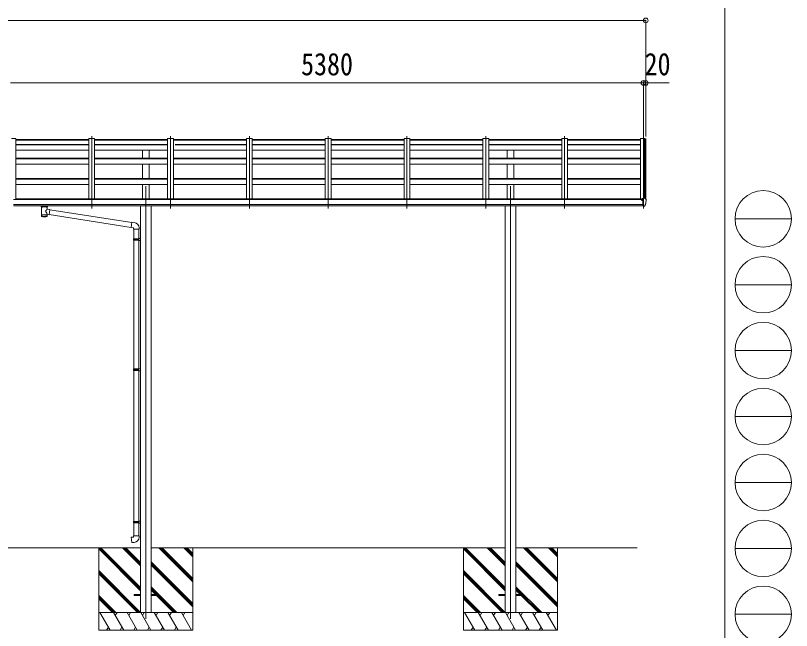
# Model space of a CAD drawing. Units: millimetres at full size, sheet at 1:40. Extents: x -11181 to 11305, y -7804 to 7716.
# Drawn here: x 4709 to 11305, y -4941 to 283 of the extents above; entities that cross this region are included whole.
import ezdxf
from ezdxf.enums import TextEntityAlignment as Align

# ---------------------------------------------------------------- set-up
doc = ezdxf.new("R2010")
doc.units = ezdxf.units.MM
doc.header["$LTSCALE"] = 40
doc.header["$PDMODE"] = 32
doc.header["$PDSIZE"] = 40
for name, color, linetype, lineweight in [('0-0_0', 7, 'Continuous', 9), ('0-1_本体', 4, 'Continuous', 9), ('0-2_部品', 7, 'Continuous', 9), ('0-8_PARTS2', 2, 'Continuous', 9), ('0-A_寸法', 6, 'Continuous', 9), ('F-0_240', 7, 'Continuous', 9)]:
    doc.layers.add(name, color=color, linetype=linetype, lineweight=lineweight)
doc.styles.add('ＭＳ ゴシック', font='')
doc.styles.get('ＭＳ ゴシック').set_extended_font_data('MS Gothic')

msp = doc.modelspace()

# ---------------------------------------------------------------- linework, layer by layer
at = {"layer": '0-0_0'}
for p, q in [((3601.73, -4239), (5771.33, -4239)), ((5416.53, -4239), (5416.53, -4938.99)), ((5771.33, -4603.31), (5416.53, -4248.51)), ((5771.33, -4589.16), (5421.16, -4239)), ((5771.33, -4575.02), (5435.3, -4239)), ((5771.33, -4391.18), (5619.15, -4239)), ((5771.33, -4377.03), (5633.29, -4239)), ((5771.33, -4362.89), (5647.44, -4239)), ((8871.33, -4239), (5861.73, -4239)), ((6216.53, -4528.01), (5927.52, -4239)), ((6216.53, -4513.86), (5941.66, -4239)), ((6216.53, -4499.72), (5955.8, -4239)), ((6216.53, -4315.88), (6139.65, -4239)), ((6216.53, -4301.73), (6153.79, -4239)), ((6216.53, -4287.59), (6167.94, -4239)), ((6216.53, -4239), (6216.53, -4938.99)), ((8516.53, -4239), (8516.53, -4938.99)), ((8871.33, -4603.31), (8516.53, -4248.51)), ((8871.33, -4589.16), (8521.16, -4239)), ((8871.33, -4575.02), (8535.3, -4239)), ((8871.33, -4391.18), (8719.15, -4239)), ((8871.33, -4377.03), (8733.29, -4239)), ((8871.33, -4362.89), (8747.44, -4239)), ((9992.53, -4239), (8961.73, -4239)), ((9316.53, -4528.01), (9027.52, -4239)), ((9316.53, -4513.86), (9041.66, -4239)), ((9316.53, -4499.72), (9055.8, -4239)), ((9316.53, -4315.88), (9239.65, -4239)), ((9316.53, -4301.73), (9253.79, -4239)), ((9316.53, -4287.59), (9267.94, -4239)), ((9316.53, -4239), (9316.53, -4938.99)), ((6216.53, -4711.85), (5861.73, -4357.06)), ((6216.53, -4726), (5861.73, -4371.2)), ((6216.53, -4740.14), (5861.73, -4385.34)), ((9316.53, -4711.85), (8961.73, -4357.06)), ((9316.53, -4726), (8961.73, -4371.2)), ((9316.53, -4740.14), (8961.73, -4385.34)), ((5771.33, -4787.15), (5416.53, -4432.36)), ((5759.03, -4789), (5416.53, -4446.5)), ((5744.89, -4789), (5416.53, -4460.64)), ((8871.33, -4787.15), (8516.53, -4432.36)), ((8859.03, -4789), (8516.53, -4446.5)), ((8844.89, -4789), (8516.53, -4460.64)), ((6081.54, -4789), (5861.73, -4569.19)), ((5912.89, -4634.49), (5861.73, -4583.33)), ((5898.75, -4634.49), (5861.73, -4597.47)), ((9181.54, -4789), (8961.73, -4569.19)), ((9012.89, -4634.49), (8961.73, -4583.33)), ((8998.75, -4634.49), (8961.73, -4597.47)), ((5561.04, -4789), (5416.53, -4644.49)), ((5546.9, -4789), (5416.53, -4658.63)), ((5532.76, -4789), (5416.53, -4672.77)), ((6053.26, -4789), (5907.75, -4643.49)), ((6067.4, -4789), (5916.53, -4638.13)), ((8661.04, -4789), (8516.53, -4644.49)), ((8646.9, -4789), (8516.53, -4658.63)), ((8632.76, -4789), (8516.53, -4672.77)), ((9153.26, -4789), (9007.75, -4643.49)), ((9167.4, -4789), (9016.53, -4638.13)), ((5416.53, -4789), (6216.53, -4789)), ((5513.42, -4939), (5426.82, -4789)), ((5628.89, -4939), (5542.29, -4789)), ((5572.29, -4789), (5557.29, -4814.98)), ((5744.36, -4939), (5657.76, -4789)), ((5672.76, -4814.98), (5687.76, -4789)), ((5859.83, -4939), (5773.23, -4789)), ((5788.23, -4814.98), (5803.23, -4788.99)), ((5975.3, -4939), (5888.7, -4789)), ((5903.7, -4814.98), (5918.7, -4789)), ((6090.77, -4938.99), (6004.17, -4789)), ((6019.17, -4814.98), (6034.17, -4789)), ((6206.24, -4938.99), (6119.64, -4789)), ((6134.64, -4814.98), (6149.64, -4788.99)), ((8516.53, -4789), (9316.53, -4789)), ((8613.42, -4939), (8526.82, -4789)), ((8728.89, -4939), (8642.29, -4789)), ((8672.29, -4789), (8657.29, -4814.98)), ((8844.36, -4939), (8757.76, -4789)), ((8772.76, -4814.98), (8787.76, -4789)), ((8959.83, -4939), (8873.23, -4789)), ((8888.23, -4814.98), (8903.23, -4788.99)), ((9075.3, -4939), (8988.7, -4789)), ((9003.7, -4814.98), (9018.7, -4789)), ((9190.77, -4938.99), (9104.17, -4789)), ((9119.17, -4814.98), (9134.17, -4789)), ((9306.24, -4938.99), (9219.64, -4789)), ((9234.64, -4814.98), (9249.64, -4788.99)), ((6216.53, -4938.99), (5416.53, -4938.99)), ((5498.42, -4913.02), (5483.43, -4939)), ((5613.9, -4913.02), (5598.9, -4939)), ((5729.37, -4913.02), (5714.37, -4939)), ((5844.83, -4913.02), (5829.84, -4939)), ((5960.3, -4913.01), (5945.31, -4939)), ((6075.78, -4913.02), (6060.78, -4938.99)), ((9316.53, -4938.99), (8516.53, -4938.99)), ((8598.42, -4913.02), (8583.43, -4939)), ((8713.9, -4913.02), (8698.9, -4939)), ((8829.37, -4913.02), (8814.37, -4939)), ((8944.83, -4913.02), (8929.84, -4939)), ((9060.3, -4913.01), (9045.31, -4939)), ((9175.78, -4913.02), (9160.78, -4938.99))]:
    msp.add_line(p, q, dxfattribs=at)
at = {"layer": '0-1_本体'}
for p, q in [((4676.23, -762.76), (4711.53, -762.76)), ((4711.53, -762.76), (4711.53, -1279.79)), ((4711.53, -768.85), (5331.53, -768.85)), ((5331.53, -775.76), (4711.53, -775.76)), ((5331.53, -762.76), (5331.53, -1269.38)), ((5331.53, -762.76), (5381.53, -762.76)), ((5381.53, -762.76), (5381.53, -1269.38)), ((5381.53, -768.85), (6001.53, -768.85)), ((6001.53, -775.76), (5381.53, -775.76)), ((6001.53, -762.76), (6001.53, -1269.38)), ((6001.53, -762.76), (6051.53, -762.76)), ((6051.53, -762.76), (6051.53, -1269.38)), ((6051.53, -768.85), (6671.53, -768.85)), ((6671.53, -775.76), (6056.71, -775.76)), ((6671.53, -762.76), (6671.53, -1269.38)), ((6671.53, -762.76), (6721.53, -762.76)), ((6721.53, -762.76), (6721.53, -1269.38)), ((6721.53, -768.85), (7341.53, -768.85)), ((7341.53, -775.76), (6721.53, -775.76)), ((7341.53, -762.76), (7341.53, -1269.38)), ((7341.53, -762.76), (7391.53, -762.76)), ((7391.53, -762.76), (7391.53, -1269.38)), ((7391.53, -768.85), (8011.53, -768.85)), ((8011.53, -775.76), (7391.53, -775.76)), ((8011.53, -762.76), (8011.53, -1269.38)), ((8011.53, -762.76), (8061.53, -762.76)), ((8061.53, -762.76), (8061.53, -1269.38)), ((8061.53, -768.85), (8681.53, -768.85)), ((8681.53, -775.76), (8061.53, -775.76)), ((8681.53, -762.76), (8681.53, -1269.38)), ((8681.53, -762.76), (8731.53, -762.76)), ((8731.53, -762.76), (8731.53, -1269.38)), ((8731.53, -768.85), (9351.53, -768.85)), ((9351.53, -775.76), (8731.53, -775.76)), ((9351.53, -762.76), (9351.53, -1269.38)), ((9351.53, -762.76), (9401.53, -762.76)), ((9401.53, -762.76), (9401.53, -1269.38)), ((9401.53, -768.85), (10021.53, -768.85)), ((10021.53, -775.76), (9401.53, -775.76)), ((10021.53, -762.76), (10021.53, -1279.79)), ((10057.46, -762.96), (10056.83, -764.58)), ((10057.53, -762.85), (10057.53, -1269.6)), ((10065.59, -763.18), (10057.75, -762.77)), ((10066.53, -764.06), (10066.54, -1276.15)), ((5331.53, -813.55), (4711.53, -813.55)), ((5331.53, -816.66), (4711.53, -816.66)), ((6001.53, -813.55), (5381.53, -813.55)), ((6001.53, -816.66), (5381.53, -816.66)), ((6671.53, -813.55), (6066.71, -813.55)), ((6671.53, -816.66), (6066.71, -816.66)), ((7341.53, -813.55), (6721.53, -813.55)), ((7341.53, -816.66), (6721.53, -816.66)), ((8011.53, -813.55), (7391.53, -813.55)), ((8011.53, -816.66), (7391.53, -816.66)), ((8681.53, -813.55), (8061.53, -813.55)), ((8681.53, -816.66), (8061.53, -816.66)), ((9351.53, -813.55), (8731.53, -813.55)), ((9351.53, -816.66), (8731.53, -816.66)), ((10021.53, -813.55), (9401.53, -813.55)), ((10021.53, -816.66), (9401.53, -816.66)), ((5331.53, -861.31), (4711.53, -861.31)), ((6001.53, -861.31), (5381.53, -861.31)), ((5789.03, -928.22), (5789.03, -861.31)), ((5844.03, -928.22), (5844.03, -861.31)), ((6671.53, -861.31), (6051.53, -861.31)), ((7341.53, -861.31), (6721.53, -861.31)), ((8011.53, -861.31), (7391.53, -861.31)), ((8681.53, -861.31), (8061.53, -861.31)), ((9351.53, -861.31), (8731.53, -861.31)), ((8889.03, -928.22), (8889.03, -861.31)), ((8944.03, -928.22), (8944.03, -861.31)), ((10021.53, -861.31), (9401.53, -861.31)), ((5331.53, -929.56), (4711.53, -929.56)), ((5331.53, -935.76), (4711.53, -935.76)), ((5331.53, -979.57), (4711.53, -979.57)), ((6001.53, -929.56), (5381.53, -929.56)), ((6001.53, -935.76), (5381.53, -935.76)), ((6001.53, -979.57), (5381.53, -979.57)), ((5789.03, -1101.11), (5789.03, -979.57)), ((5844.03, -1101.11), (5844.03, -979.57)), ((6671.53, -929.56), (6051.53, -929.56)), ((6671.53, -935.76), (6051.53, -935.76)), ((6671.53, -979.57), (6051.53, -979.57)), ((7341.53, -929.56), (6721.53, -929.56)), ((7341.53, -935.76), (6721.53, -935.76)), ((7341.53, -979.57), (6721.53, -979.57)), ((8011.53, -929.56), (7391.53, -929.56)), ((8011.53, -935.76), (7391.53, -935.76)), ((8011.53, -979.57), (7391.53, -979.57)), ((8681.53, -929.56), (8061.53, -929.56)), ((8681.53, -935.76), (8061.53, -935.76)), ((8681.53, -979.57), (8061.53, -979.57)), ((9351.53, -929.56), (8731.53, -929.56)), ((9351.53, -935.76), (8731.53, -935.76)), ((9351.53, -979.57), (8731.53, -979.57)), ((8889.03, -1101.11), (8889.03, -979.57)), ((8944.03, -1101.11), (8944.03, -979.57)), ((10021.53, -929.56), (9401.53, -929.56)), ((10021.53, -935.76), (9401.53, -935.76)), ((10021.53, -979.57), (9401.53, -979.57)), ((5331.53, -1101.11), (4711.53, -1101.11)), ((5331.53, -1108.12), (4711.53, -1108.12)), ((6001.53, -1101.11), (5381.53, -1101.11)), ((6001.53, -1108.12), (5381.53, -1108.12)), ((6671.53, -1101.11), (6051.53, -1101.11)), ((6671.53, -1108.12), (6051.53, -1108.12)), ((7341.53, -1101.11), (6721.53, -1101.11)), ((7341.53, -1108.12), (6721.53, -1108.12)), ((8011.53, -1101.11), (7391.53, -1101.11)), ((8011.53, -1108.12), (7391.53, -1108.12)), ((8681.53, -1101.11), (8061.53, -1101.11)), ((8681.53, -1108.12), (8061.53, -1108.12)), ((9351.53, -1101.11), (8731.53, -1101.11)), ((9351.53, -1108.12), (8731.53, -1108.12)), ((10021.53, -1101.11), (9401.53, -1101.11)), ((10021.53, -1108.12), (9401.53, -1108.12)), ((5331.53, -1151.67), (4711.53, -1151.67)), ((6001.53, -1151.67), (5381.53, -1151.67)), ((5789.03, -1273.08), (5789.03, -1151.67)), ((5844.03, -1273.08), (5844.03, -1151.67)), ((6671.53, -1151.67), (6051.53, -1151.67)), ((7341.53, -1151.67), (6721.53, -1151.67)), ((8011.53, -1151.67), (7391.53, -1151.67)), ((8681.53, -1151.67), (8061.53, -1151.67)), ((9351.53, -1151.67), (8731.53, -1151.67)), ((8889.03, -1273.08), (8889.03, -1151.67)), ((8944.03, -1273.08), (8944.03, -1151.67)), ((10021.53, -1151.67), (9401.53, -1151.67)), ((4693.03, -1279.79), (10040.03, -1279.79)), ((4716.53, -1273.08), (10016.53, -1273.08)), ((4716.53, -1279.79), (4716.53, -1273.08)), ((10016.53, -1279.79), (10016.53, -1273.08)), ((10040.03, -1321.01), (4693.03, -1321.01)), ((4693.03, -1332.86), (10040.03, -1332.78)), ((5771.33, -1332.94), (5771.33, -4789.02)), ((5861.73, -1332.94), (5861.73, -4789.02)), ((8871.33, -1332.94), (8871.33, -4789.02)), ((8961.73, -1332.94), (8961.73, -4789.02))]:
    msp.add_line(p, q, dxfattribs=at)
msp.add_lwpolyline([(10056.83, -1269.6), (10056.83, -762.76), (10021.53, -762.76)], dxfattribs=at)
msp.add_circle((10032.56, -1284.52), 3, dxfattribs=at)
for centre, radius, start, end in [((10057.74, -763.07), 0.301, 87.13321, 158.93673), ((10065.53, -764.18), 1, 6.67014, 87)]:
    msp.add_arc(centre, radius, start, end, dxfattribs=at)
at = {"layer": '0-2_部品'}
for p, q in [((10030.23, -1275.44), (10030.23, -1279.78)), ((10045.23, -1274.28), (10031.23, -1274.34)), ((10034.73, -1274.32), (10034.73, -1272.43)), ((10035.23, -1284.51), (10034.93, -1284.51)), ((10035.76, -1284.51), (10035.23, -1284.51)), ((10035.56, -1272.01), (10045.23, -1271.29)), ((10040.23, -1279.33), (10046.73, -1278.93)), ((10045.23, -1270.51), (10046.73, -1270.51)), ((10045.23, -1270.51), (10045.23, -1276.68)), ((10046.73, -1338.09), (10046.73, -1269.59)), ((10061.82, -1270.16), (10065.89, -1275.97)), ((10068.73, -1278.97), (10068.73, -1279.59)), ((4926.83, -1339.1), (4926.83, -1332.98)), ((4930.93, -1343.6), (4930.91, -1423.89)), ((4976.73, -1361.17), (4976.73, -1343.59)), ((5001.95, -1365.08), (4976.73, -1361.17)), ((4980.83, -1339.1), (4980.83, -1332.98)), ((5001.95, -1365.08), (4994.93, -1410.34)), ((5697.06, -1474.98), (5001.64, -1367.1)), ((10040.23, -1334.9), (10045.73, -1334.9)), ((10046.23, -1335.9), (10045.73, -1334.9)), ((10046.73, -1335.9), (10046.23, -1335.9)), ((10048.23, -1338), (10046.73, -1338.09)), ((10048.23, -1338), (10051.94, -1337.78)), ((10054.36, -1336.28), (10064.1, -1320.9)), ((4976.75, -1423.89), (4976.73, -1407.26)), ((4976.73, -1407.52), (4994.93, -1410.34)), ((5693.4, -1516.91), (4995.2, -1408.6)), ((5718.06, -1475.04), (5697.22, -1473.22)), ((5713.13, -1530.79), (5759.13, -1530.79)), ((5715.13, -1530.79), (5715.13, -1613.45)), ((5757.13, -1530.79), (5757.13, -1610.89)), ((5759.13, -1530.79), (5759.13, -1519.87)), ((5713.13, -1615.45), (5714.13, -1613.45)), ((5713.13, -1615.45), (5757.13, -1615.45)), ((5713.13, -1615.45), (5713.13, -1623.45)), ((5713.13, -1623.45), (5757.13, -1623.45)), ((5713.13, -1623.45), (5714.13, -1625.45)), ((5714.13, -1613.45), (5757.13, -1613.45)), ((5714.13, -1625.45), (5757.13, -1625.45)), ((5715.13, -1625.45), (5715.13, -2719.63)), ((5752.66, -1615.45), (5752.23, -1613.45)), ((5755.13, -1610.95), (5771.13, -1610.48)), ((5755.13, -1612.95), (5755.13, -1610.95)), ((5755.13, -1612.95), (5757.13, -1612.95)), ((5755.13, -1627.95), (5755.13, -1625.95)), ((5755.13, -1627.95), (5771.13, -1628.42)), ((5757.13, -1628), (5757.13, -2717.07)), ((5771.13, -1610.48), (5771.13, -1628.42)), ((5713.13, -2721.63), (5714.13, -2719.63)), ((5713.13, -2721.63), (5757.13, -2721.63)), ((5713.13, -2721.63), (5713.13, -2729.63)), ((5713.13, -2729.63), (5757.13, -2729.63)), ((5713.13, -2729.63), (5714.13, -2731.63)), ((5714.13, -2719.63), (5757.13, -2719.63)), ((5714.13, -2731.63), (5757.13, -2731.63)), ((5715.13, -2731.63), (5715.13, -4014.79)), ((5752.66, -2721.63), (5752.23, -2719.63)), ((5755.13, -2717.13), (5771.13, -2716.66)), ((5755.13, -2719.13), (5755.13, -2717.13)), ((5755.13, -2719.13), (5757.13, -2719.13)), ((5755.13, -2734.13), (5755.13, -2732.13)), ((5755.13, -2734.13), (5771.13, -2734.6)), ((5757.13, -2734.19), (5757.13, -4012.23)), ((5771.13, -2716.66), (5771.13, -2734.6)), ((5713.13, -4016.79), (5714.13, -4014.79)), ((5713.13, -4016.79), (5757.13, -4016.79)), ((5713.13, -4016.79), (5713.13, -4024.79)), ((5714.13, -4014.79), (5757.13, -4014.79)), ((5752.66, -4016.79), (5752.23, -4014.79)), ((5755.13, -4012.29), (5771.13, -4011.82)), ((5755.13, -4014.29), (5755.13, -4012.29)), ((5755.13, -4014.29), (5757.13, -4014.29)), ((5771.13, -4011.82), (5771.13, -4029.76)), ((5713.13, -4024.79), (5757.13, -4024.79)), ((5713.13, -4024.79), (5714.13, -4026.79)), ((5714.13, -4026.79), (5757.13, -4026.79)), ((5715.13, -4026.79), (5715.13, -4136.79)), ((5755.13, -4029.29), (5755.13, -4027.29)), ((5755.13, -4029.29), (5771.13, -4029.76)), ((5757.13, -4029.35), (5757.13, -4136.79)), ((5713.13, -4136.79), (5759.13, -4136.79)), ((5713.13, -4146.79), (5713.13, -4136.79)), ((5759.13, -4136.79), (5759.13, -4147.71))]:
    msp.add_line(p, q, dxfattribs=at)
at = {"layer": '0-2_部品', "color": 4}
for p, q in [((5716.73, -4634.49), (5716.73, -4643.49)), ((5771.73, -4634.49), (5716.73, -4634.49)), ((5771.73, -4643.49), (5716.73, -4643.49)), ((5916.73, -4634.49), (5861.73, -4634.49)), ((5916.73, -4643.49), (5861.73, -4643.49)), ((5916.73, -4634.49), (5916.73, -4643.49)), ((8816.73, -4634.49), (8816.73, -4643.49)), ((8871.73, -4634.49), (8816.73, -4634.49)), ((8871.73, -4643.49), (8816.73, -4643.49)), ((9016.73, -4634.49), (8961.73, -4634.49)), ((9016.73, -4643.49), (8961.73, -4643.49)), ((9016.73, -4634.49), (9016.73, -4643.49))]:
    msp.add_line(p, q, dxfattribs=at)
at = {"layer": '0-2_部品'}
for points in [[(10030.23, -1282.89), (10030.23, -1284.51), (10029.76, -1284.51)], [(10034.93, -1283.32), (10034.93, -1284.51), (10030.23, -1284.51)], [(10035.56, -1272.01), (10035.39, -1272.03), (10035.23, -1272.06), (10035.09, -1272.1), (10034.97, -1272.15), (10034.87, -1272.21), (10034.79, -1272.28), (10034.75, -1272.35), (10034.73, -1272.43)], [(10040.23, -1334.9), (10040.23, -1276.68), (10045.23, -1276.68)], [(10046.73, -1269.59), (10058.73, -1269.59), (10061.06, -1269.74)], [(4926.87, -1339.16), (4926.85, -1338.8), (4927.09, -1337.84), (4927.61, -1336.96), (4928.42, -1336.12), (4929.53, -1335.32), (4930.93, -1334.6)], [(4926.87, -1339.04), (4926.85, -1339.4), (4927.09, -1340.36), (4927.61, -1341.24), (4928.42, -1342.08), (4929.53, -1342.88), (4930.93, -1343.6)], [(4976.73, -1334.61), (4976.96, -1334.7), (4978.32, -1335.44), (4979.43, -1336.29), (4980.19, -1337.15), (4980.65, -1338.05), (4980.82, -1338.94)], [(4976.73, -1343.59), (4976.96, -1343.5), (4978.32, -1342.76), (4979.43, -1341.91), (4980.19, -1341.05), (4980.65, -1340.15), (4980.82, -1339.26)], [(10046.73, -1324.21), (10043.57, -1323.8), (10040.23, -1323.37)], [(5697.22, -1473.22), (5693.21, -1519.04), (5713.13, -1520.79), (5713.13, -1530.79)], [(5752.66, -1615.45), (5752.66, -1623.45), (5752.23, -1625.45)], [(5755.13, -1625.95), (5757.13, -1625.95), (5757.13, -1612.95)], [(5752.66, -2721.63), (5752.66, -2729.63), (5752.23, -2731.63)], [(5755.13, -2732.13), (5757.13, -2732.13), (5757.13, -2719.13)], [(5752.66, -4016.79), (5752.66, -4024.79), (5752.23, -4026.79)], [(5755.13, -4027.29), (5757.13, -4027.29), (5757.13, -4014.29)], [(5718.06, -4192.54), (5697.22, -4194.36), (5693.21, -4148.54), (5713.13, -4146.79)]]:
    msp.add_lwpolyline(points, dxfattribs=at)
for centre, radius, start, end in [((10032.73, -1284.51), 2.5, 28.35764, 180), ((10032.73, -1284.51), 2.5, 0, 28.35764), ((10061, -1270.74), 1, 35, 86.5), ((9876.24, -1279.59), 192.49, 347.8767, 359.9992), ((10065.73, -1278.97), 3, 0, 87), ((4943.9, -1384.32), 51.38, 92.46126, 104.61963), ((4963.79, -1384.32), 51.38, 75.38037, 87.53874), ((10051.76, -1334.78), 3, 273.5, 330), ((10061.5, -1319.4), 3, 330, 348.16652), ((5714.13, -1519.87), 45, 0, 85), ((5714.13, -4147.71), 45, 275, 0)]:
    msp.add_arc(centre, radius, start, end, dxfattribs=at)
for centre, major_axis, ratio, start_param, end_param in [((10031.23, -1275.44), (0.02, 1.1), 0.906239, 0.0206394, 1.5914357), ((4953.83, -1344.79), (-22.91, -0.42), 0.072511, 4.711586, 6.2823824), ((4953.85, -1343.16), (-22.91, -0.42), 0.072511, 4.711586, 6.2823824), ((4953.81, -1343.17), (22.92, -0.42), 0.07247, 0.0008089, 1.5716053), ((4953.81, -1344.79), (22.92, -0.42), 0.07247, 0.0008089, 1.5716053), ((4953.83, -1380.72), (-22.81, 26.62), 0.234429, 3.1563334, 4.5976381), ((4956.38, -1383.37), (20.32, 22.25), 0.045535, 4.9756507, 6.2441899), ((4964.83, -1339.1), (16, 0), 0.361356, 0, 0.0194874), ((4964.83, -1339.1), (16, 0), 0.361356, 6.2636979, 6.2831853), ((4953.83, -1423.89), (22.92, 0), 0.101955, 6.2829723, 9.4248207), ((4953.83, -1423.89), (22.92, 0), 0.101955, 3.1415499, 6.2833984), ((4953.83, -1411.45), (22.91, 0), 0.122865, 6.2831853, 9.424778)]:
    msp.add_ellipse(centre, major_axis=major_axis, ratio=ratio, start_param=start_param, end_param=end_param, dxfattribs=at)
at = {"layer": '0-8_PARTS2'}
for p, q in [((5356.53, -742.02), (5356.53, -1356.2)), ((6026.53, -742.02), (6026.53, -1356.2)), ((6696.53, -742.02), (6696.53, -1356.2)), ((7366.53, -742.02), (7366.53, -1356.2)), ((8036.53, -742.02), (8036.53, -1356.2)), ((8706.53, -742.02), (8706.53, -1356.2)), ((9376.53, -742.02), (9376.53, -1356.2)), ((10046.53, -742.02), (10046.53, -1356.2)), ((5816.53, -1167.4), (5816.53, -4842.63)), ((8916.53, -1167.4), (8916.53, -4842.63))]:
    msp.add_line(p, q, dxfattribs=at)
at = {"layer": '0-A_寸法'}
for p, q in [((-693.46, 241.89), (10066.53, 241.89)), ((10066.53, 241.89), (10066.53, -289.98)), ((10046.53, -289.98), (4666.54, -289.98)), ((10046.53, -289.98), (10046.53, -745.55)), ((10046.53, -289.98), (10046.53, -745.55)), ((10046.53, -289.98), (10066.53, -289.98)), ((10066.53, -289.98), (10066.53, -745.55)), ((10066.53, -289.98), (10266.53, -289.98))]:
    msp.add_line(p, q, dxfattribs=at)
for p in [(10066.53, 241.89), (10046.53, -289.98), (10046.53, -289.98), (10066.53, -289.98)]:
    msp.add_point(p, dxfattribs=at)
at = {"layer": 'F-0_240', "color": 5}
msp.add_line((10739.39, 7716.46), (10739.39, -7803.54), dxfattribs=at)
at = {"layer": 'F-0_240', "color": 4}
for p, q in [((10824.88, -1443.54), (11304.88, -1443.54)), ((10824.88, -2003.54), (11304.88, -2003.54)), ((10824.88, -2563.54), (11304.88, -2563.54)), ((10824.88, -3123.54), (11304.88, -3123.54)), ((10824.88, -3683.54), (11304.88, -3683.54)), ((10824.88, -4243.54), (11304.88, -4243.54)), ((10824.88, -4803.54), (11304.88, -4803.54))]:
    msp.add_line(p, q, dxfattribs=at)
for centre in [(11064.88, -1443.54), (11064.88, -2003.54), (11064.88, -2563.54), (11064.88, -3123.54), (11064.88, -3683.54), (11064.88, -4243.54), (11064.88, -4803.54)]:
    msp.add_circle(centre, 240, dxfattribs=at)

# ---------------------------------------------------------------- texts
at = {"layer": '0-A_寸法', "color": 7, "style": 'ＭＳ ゴシック', "width": 0.85}
for s, p in [('5380', (7136.53, -281.98)), ('20', (10056.53, -281.98))]:
    msp.add_text(s, height=190.6, dxfattribs=at).set_placement(p, align=Align.BOTTOM_LEFT)

doc.saveas('drawing.dxf')
